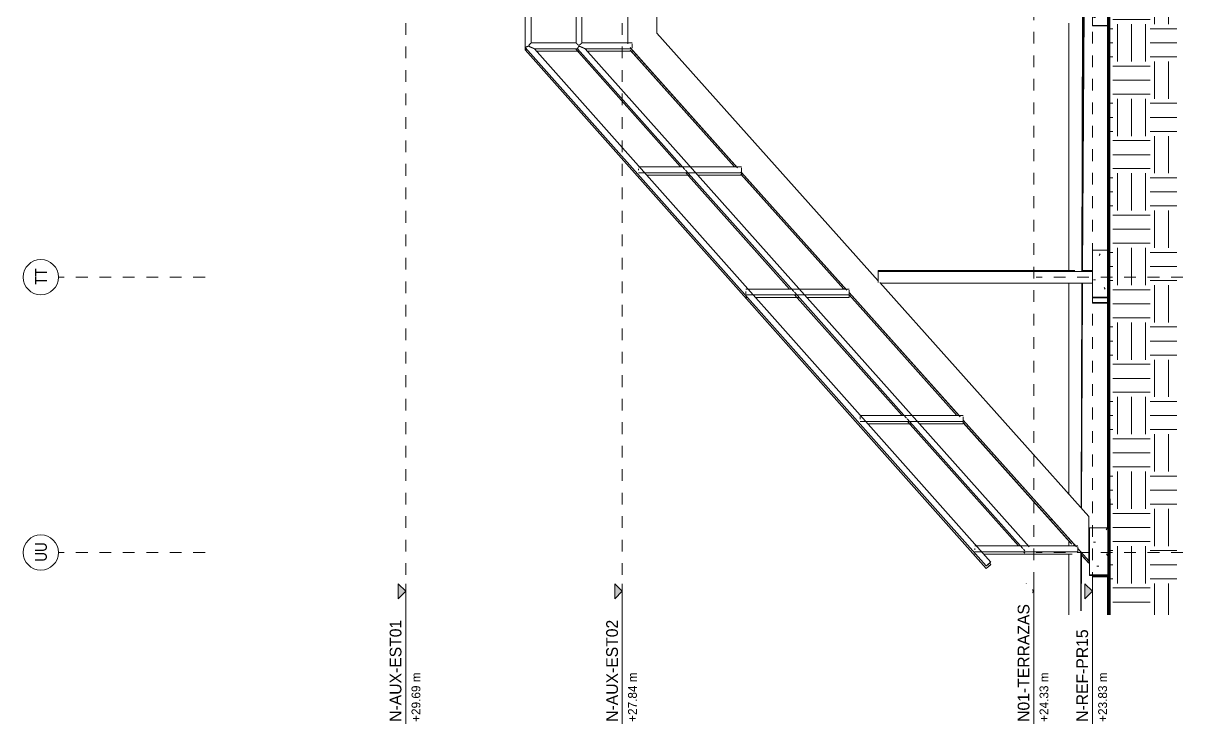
# Model space of a CAD drawing. Header units: metres. Extents: x 0.7 to 94.6, y -58.8 to 13.6.
# Drawn here: x 56.73 to 66.62, y -5.29 to 0.69 of the extents above; entities that cross this region are included whole.
import ezdxf

# ---------------------------------------------------------------- set-up
doc = ezdxf.new("R2010")
doc.units = ezdxf.units.M
doc.linetypes.add('Center 1_4_', pattern=[0.013494, 0.00635, -0.002381, 0.002381, -0.002381])
doc.linetypes.add('Grid Line', pattern=[0.022225, 0.0127, -0.003175, 0.003175, -0.003175])
for name, color, linetype, lineweight in [('A-FLOR-LEVL', 7, 'Continuous', 9), ('A-GENM', 7, 'Continuous', 18), ('C-TOPO', 7, 'Continuous', 18), ('C-TOPO-MINR', 7, 'Continuous', 18), ('S-COLS', 7, 'Continuous', 18), ('S-GRID', 7, 'Continuous', 9), ('S-GRID-IDEN', 7, 'Continuous', 9)]:
    doc.layers.add(name, color=color, linetype=linetype, lineweight=lineweight)
doc.styles.add('Century Gothic_1', font='GOTHIC.TTF', dxfattribs={"height": 0.1})
doc.styles.add('Century Gothic_2', font='GOTHIC.TTF', dxfattribs={"height": 0.075})
doc.styles.add('Saira Condensed', font='SairaCondensed-Regular.ttf', dxfattribs={"height": 0.1})
pattern_1 = [(0, (-44.789, 9.268), (0.4064, 0.10159), [0.01676, -0.28804, 0.01676, -0.28804, -1.626]), (0, (-44.789, 9.268), (0.4064, 0.10159), [-0.6096, 0.01676, -0.59284, 0.01676, -0.28804, -0.7112]), (0, (-44.789, 9.268), (0.4064, 0.10159), [-1.524, 0.01676, -0.18644, 0.01676, -0.49124]), (120.002, (-44.637, 9.319), (-0.2911887, 0.30112524), [0.01676, -0.28802, 0.01676, -1.914]), (120.002, (-44.637, 9.319), (-0.2911887, 0.30112524), [-0.32154, -0.28802, 0.01676, -0.5928, -1.016]), (120.002, (-44.637, 9.319), (-0.2911887, 0.30112524), [-1.219, 0.01676, -0.28802, 0.01676, -0.69439]), (120.002, (-44.637, 9.319), (-0.2911887, 0.30112524), [-1.541, -0.18642, 0.01676, -0.4912]), (239.998, (-44.586, 9.522), (-0.1152109, -0.4027227), [0.01676, -0.28802, 0.01676, -1.914]), (239.998, (-44.586, 9.522), (-0.1152109, -0.4027227), [-0.32154, -0.28802, 0.01676, -0.5928, -1.016]), (239.998, (-44.586, 9.522), (-0.1152109, -0.4027227), [-1.219, 0.01676, -0.28802, 0.01676, -0.69439]), (239.998, (-44.586, 9.522), (-0.1152109, -0.4027227), [-1.541, -0.18642, 0.01676, -0.4912])]
pattern_2 = [(0, (-44.789, 9.248), (0.4064, 0.10159), [0.01676, -0.28804, 0.01676, -0.28804, -1.626]), (0, (-44.789, 9.248), (0.4064, 0.10159), [-0.6096, 0.01676, -0.59284, 0.01676, -0.28804, -0.7112]), (0, (-44.789, 9.248), (0.4064, 0.10159), [-1.524, 0.01676, -0.18644, 0.01676, -0.49124]), (120.002, (-44.637, 9.299), (-0.2911887, 0.30112524), [0.01676, -0.28802, 0.01676, -1.914]), (120.002, (-44.637, 9.299), (-0.2911887, 0.30112524), [-0.32154, -0.28802, 0.01676, -0.5928, -1.016]), (120.002, (-44.637, 9.299), (-0.2911887, 0.30112524), [-1.219, 0.01676, -0.28802, 0.01676, -0.69439]), (120.002, (-44.637, 9.299), (-0.2911887, 0.30112524), [-1.541, -0.18642, 0.01676, -0.4912]), (239.998, (-44.586, 9.502), (-0.1152109, -0.4027227), [0.01676, -0.28802, 0.01676, -1.914]), (239.998, (-44.586, 9.502), (-0.1152109, -0.4027227), [-0.32154, -0.28802, 0.01676, -0.5928, -1.016]), (239.998, (-44.586, 9.502), (-0.1152109, -0.4027227), [-1.219, 0.01676, -0.28802, 0.01676, -0.69439]), (239.998, (-44.586, 9.502), (-0.1152109, -0.4027227), [-1.541, -0.18642, 0.01676, -0.4912])]

# ---------------------------------------------------------------- blocks, each defined once
blk = doc.blocks.new('YADRAN_LASQUEMAS_ARQ_MO_000_SITIO_rvt-4-Section 5')
at = {"layer": 'C-TOPO'}
h = blk.add_hatch(dxfattribs=at)
h.set_pattern_fill('FP_14', color=256, style=0, pattern_type=2)
h.set_pattern_definition([(0, (-44.789, 9.289), (0.3175, 0.3175), [0.3175, -0.3175]), (0, (-44.789, 9.408), (0.3175, 0.3175), [0.3175, -0.3175]), (0, (-44.789, 9.528), (0.3175, 0.3175), [0.3175, -0.3175]), (90, (-44.75, 9.567), (-0.3175, 0.3175), [0.3175, -0.3175]), (90, (-44.631, 9.567), (-0.3175, 0.3175), [0.3175, -0.3175]), (90, (-44.511, 9.567), (-0.3175, 0.3175), [0.3175, -0.3175])])
h.paths.add_polyline_path([(-43.171, -4.3527), (-42.6551, -4.3527), (-42.6551, 13.6244), (-43.2364, 13.6244), (-43.2364, 11.3773), (-43.2336, -4.3527)])
for p, q in [((-43.4661, -1.4283), (-43.4598, 0.7844)), ((-43.4546, 0.7844), (-43.4604, -1.4283)), ((-43.4598, -1.4283), (-43.445, 0.7844)), ((-43.2338, -2.8141), (-43.2344, 0.7686)), ((-43.2478, 0.6621), (-43.2473, -1.2474)), ((-43.2473, -1.2474), (-43.2478, 0.6621)), ((-43.4605, -1.4283), (-43.4592, -0.8109)), ((-43.4718, -3.4417), (-43.4664, -1.5292)), ((-43.4671, -3.447), (-43.4608, -1.5745)), ((-43.4606, -1.5292), (-43.4608, -1.5745)), ((-43.4608, -1.5745), (-43.4605, -1.5292)), ((-43.4608, -1.5745), (-43.4607, -1.5292)), ((-43.2472, -1.6527), (-43.247, -2.2485)), ((-43.247, -2.2485), (-43.2472, -1.6527)), ((-43.247, -2.2485), (-43.2469, -3.6124)), ((-43.247, -2.2485), (-43.2469, -3.6124)), ((-43.2338, -2.8141), (-43.2336, -3.9115)), ((-43.4744, -4.3527), (-43.4729, -3.8187)), ((-43.4701, -4.3527), (-43.4684, -3.8238)), ((-43.2336, -3.9115), (-43.2336, -4.3527)), ((-43.2469, -4.0177), (-43.2468, -4.3527)), ((-43.2469, -4.0177), (-43.2468, -4.3527))]:
    blk.add_line(p, q, dxfattribs=at)
at = {"layer": 'C-TOPO', "lineweight": 100}
for p, q in [((-43.2338, -2.8141), (-43.2344, 0.7686)), ((-43.2336, -3.9115), (-43.2338, -2.8141)), ((-43.2336, -4.3527), (-43.2336, -3.9115))]:
    blk.add_line(p, q, dxfattribs=at)
at = {"layer": 'C-TOPO-MINR'}
for p, q in [((-43.5749, -1.6529), (-43.5749, -1.5292)), ((-43.5749, -3.7666), (-43.5749, -3.7256)), ((-43.5749, -4.3527), (-43.5749, -3.8369))]:
    blk.add_line(p, q, dxfattribs=at)
at = {"layer": 'C-TOPO-MINR', "flags": 128}
for points in [[(-43.5749, -1.4195), (-43.5749, -0.6791), (-43.5749, 0.6855)], [(-43.5749, -3.3264), (-43.5749, -1.681), (-43.5749, -1.6529)]]:
    blk.add_lwpolyline(points, dxfattribs=at)
blk = doc.blocks.new('M_Concrete-Rectangular-Column - 300 x 300mm-V59-Section 5')
at = {"layer": 'S-COLS'}
h = blk.add_hatch(dxfattribs=at)
h.set_pattern_fill('FP_15', color=256, style=0, pattern_type=2)
h.set_pattern_definition(pattern_1)
h.paths.add_polyline_path([(-43.3749, 0.6661), (-43.2412, 0.6661), (-43.2413, 0.9661), (-43.3749, 0.9661), (-43.3749, 0.7034)])
h = blk.add_hatch(dxfattribs=at)
h.set_pattern_fill('FP_19', color=256, style=0, pattern_type=2)
h.set_pattern_definition([(0, (-44.789, 0.68775), (0.4064, 0.00135), [0.01676, -0.28804, 0.01676, -0.28804, -1.626]), (0, (-44.789, 0.68775), (0.4064, 0.00135), [-0.6096, 0.01676, -0.59284, 0.01676, -0.28804, -0.7112]), (0, (-44.789, 0.68775), (0.4064, 0.00135), [-1.524, 0.01676, -0.18644, 0.01676, -0.49124]), (178.681, (-44.637, 0.68842), (-0.291184992, 0.0040038073), [0.00838, -0.14406, 0.00838, -0.95707]), (178.681, (-44.637, 0.68842), (-0.291184992, 0.0040038073), [-0.16082, -0.14406, 0.00838, -0.2965, -0.50813]), (178.681, (-44.637, 0.68842), (-0.291184992, 0.0040038073), [-0.60976, 0.00838, -0.14406, 0.00838, -0.34731]), (178.681, (-44.637, 0.68842), (-0.291184992, 0.0040038073), [-0.77059, -0.09324, 0.00838, -0.24568]), (181.319, (-44.586, 0.69112), (-0.115207298, -0.005353359), [0.00838, -0.14406, 0.00838, -0.95707]), (181.319, (-44.586, 0.69112), (-0.115207298, -0.005353359), [-0.16082, -0.14406, 0.00838, -0.2965, -0.50813]), (181.319, (-44.586, 0.69112), (-0.115207298, -0.005353359), [-0.60976, 0.00838, -0.14406, 0.00838, -0.34731]), (181.319, (-44.586, 0.69112), (-0.115207298, -0.005353359), [-0.77059, -0.09324, 0.00838, -0.24568])])
h.paths.add_polyline_path([(-43.3749, 0.6621), (-43.2426, 0.6621), (-43.2412, 0.6661), (-43.3749, 0.6661)])
for p, q in [((-43.2413, 0.9661), (-43.3749, 0.9661)), ((-43.3749, 0.9661), (-43.3749, 0.6661)), ((-43.3749, 0.6661), (-43.2412, 0.6661)), ((-43.3749, 0.6661), (-43.3749, 0.6621)), ((-43.3749, 0.6621), (-43.2426, 0.6621))]:
    blk.add_line(p, q, dxfattribs=at)
blk = doc.blocks.new('M_Concrete-Rectangular-Column - 400 x 400 mm-2401275-Section 5')
at = {"layer": 'S-COLS'}
h = blk.add_hatch(dxfattribs=at)
h.set_pattern_fill('FP_15', color=256, style=0, pattern_type=2)
h.set_pattern_definition(pattern_1)
h.paths.add_polyline_path([(-43.2405, -1.6474), (-43.2406, -1.2474), (-43.3749, -1.2474), (-43.3749, -1.6474)])
h = blk.add_hatch(dxfattribs=at)
h.set_pattern_fill('FP_20', color=256, style=0, pattern_type=2)
h.set_pattern_definition([(0, (-44.789, -1.626), (0.4064, 0.00135), [0.01676, -0.28804, 0.01676, -0.28804, -1.626]), (0, (-44.789, -1.626), (0.4064, 0.00135), [-0.6096, 0.01676, -0.59284, 0.01676, -0.28804, -0.7112]), (0, (-44.789, -1.626), (0.4064, 0.00135), [-1.524, 0.01676, -0.18644, 0.01676, -0.49124]), (178.681, (-44.637, -1.625), (-0.291184992, 0.0040038073), [0.00838, -0.14406, 0.00838, -0.95707]), (178.681, (-44.637, -1.625), (-0.291184992, 0.0040038073), [-0.16082, -0.14406, 0.00838, -0.2965, -0.50813]), (178.681, (-44.637, -1.625), (-0.291184992, 0.0040038073), [-0.60976, 0.00838, -0.14406, 0.00838, -0.34731]), (178.681, (-44.637, -1.625), (-0.291184992, 0.0040038073), [-0.77059, -0.09324, 0.00838, -0.24568]), (181.319, (-44.586, -1.623), (-0.115207298, -0.005353359), [0.00838, -0.14406, 0.00838, -0.95707]), (181.319, (-44.586, -1.623), (-0.115207298, -0.005353359), [-0.16082, -0.14406, 0.00838, -0.2965, -0.50813]), (181.319, (-44.586, -1.623), (-0.115207298, -0.005353359), [-0.60976, 0.00838, -0.14406, 0.00838, -0.34731]), (181.319, (-44.586, -1.623), (-0.115207298, -0.005353359), [-0.77059, -0.09324, 0.00838, -0.24568])])
h.paths.add_polyline_path([(-43.2423, -1.6527), (-43.2405, -1.6474), (-43.3749, -1.6474), (-43.3749, -1.6527)])
for p, q in [((-43.2406, -1.2474), (-43.3749, -1.2474)), ((-43.3749, -1.2474), (-43.3749, -1.6474)), ((-43.3749, -1.6474), (-43.2405, -1.6474)), ((-43.3749, -1.6474), (-43.3749, -1.6527)), ((-43.3749, -1.6527), (-43.2423, -1.6527))]:
    blk.add_line(p, q, dxfattribs=at)
blk = doc.blocks.new('M_Concrete-Rectangular-Column - 400 x 400 mm-2404032-Section 5')
at = {"layer": 'S-COLS'}
h = blk.add_hatch(dxfattribs=at)
h.set_pattern_fill('FP_15', color=256, style=0, pattern_type=2)
h.set_pattern_definition(pattern_1)
h.paths.add_polyline_path([(-43.3988, -4.0124), (-43.24, -4.0124), (-43.24, -3.6124), (-43.3988, -3.6124), (-43.3988, -3.7909)])
h = blk.add_hatch(dxfattribs=at)
h.set_pattern_fill('FP_21', color=256, style=0, pattern_type=2)
h.set_pattern_definition([(0, (-44.789, -3.991), (0.4064, 0.00135), [0.01676, -0.28804, 0.01676, -0.28804, -1.626]), (0, (-44.789, -3.991), (0.4064, 0.00135), [-0.6096, 0.01676, -0.59284, 0.01676, -0.28804, -0.7112]), (0, (-44.789, -3.991), (0.4064, 0.00135), [-1.524, 0.01676, -0.18644, 0.01676, -0.49124]), (178.681, (-44.637, -3.991), (-0.291184992, 0.0040038073), [0.00838, -0.14406, 0.00838, -0.95707]), (178.681, (-44.637, -3.991), (-0.291184992, 0.0040038073), [-0.16082, -0.14406, 0.00838, -0.2965, -0.50813]), (178.681, (-44.637, -3.991), (-0.291184992, 0.0040038073), [-0.60976, 0.00838, -0.14406, 0.00838, -0.34731]), (178.681, (-44.637, -3.991), (-0.291184992, 0.0040038073), [-0.77059, -0.09324, 0.00838, -0.24568]), (181.319, (-44.586, -3.988), (-0.115207298, -0.005353359), [0.00838, -0.14406, 0.00838, -0.95707]), (181.319, (-44.586, -3.988), (-0.115207298, -0.005353359), [-0.16082, -0.14406, 0.00838, -0.2965, -0.50813]), (181.319, (-44.586, -3.988), (-0.115207298, -0.005353359), [-0.60976, 0.00838, -0.14406, 0.00838, -0.34731]), (181.319, (-44.586, -3.988), (-0.115207298, -0.005353359), [-0.77059, -0.09324, 0.00838, -0.24568])])
h.paths.add_polyline_path([(-43.3988, -4.0177), (-43.2419, -4.0177), (-43.24, -4.0124), (-43.3988, -4.0124)])
for p, q in [((-43.24, -3.6124), (-43.3988, -3.6124)), ((-43.3988, -3.6124), (-43.3988, -4.0124)), ((-43.3988, -4.0124), (-43.24, -4.0124)), ((-43.3988, -4.0124), (-43.3988, -4.0177)), ((-43.3988, -4.0177), (-43.2419, -4.0177))]:
    blk.add_line(p, q, dxfattribs=at)
blk = doc.blocks.new('M_Concrete-Rectangular-Column - 400 x 400 mm-V73-Section 5')
at = {"layer": 'S-COLS'}
h = blk.add_hatch(dxfattribs=at)
h.set_pattern_fill('FP_22', color=256, style=0, pattern_type=2)
h.set_pattern_definition(pattern_2)
h.paths.add_polyline_path([(-43.2471, -4.0242), (-43.2471, -4.0177), (-43.3749, -4.0177), (-43.3749, -4.0242)])
h = blk.add_hatch(dxfattribs=at)
h.set_pattern_fill('FP_23', color=256, style=0, pattern_type=2)
h.set_pattern_definition([(0, (-44.789, -3.983), (0.4064, 0.00135), [0.01676, -0.28804, 0.01676, -0.28804, -1.626]), (0, (-44.789, -3.983), (0.4064, 0.00135), [-0.6096, 0.01676, -0.59284, 0.01676, -0.28804, -0.7112]), (0, (-44.789, -3.983), (0.4064, 0.00135), [-1.524, 0.01676, -0.18644, 0.01676, -0.49124]), (178.681, (-44.637, -3.982), (-0.291184992, 0.0040038073), [0.00838, -0.14406, 0.00838, -0.95707]), (178.681, (-44.637, -3.982), (-0.291184992, 0.0040038073), [-0.16082, -0.14406, 0.00838, -0.2965, -0.50813]), (178.681, (-44.637, -3.982), (-0.291184992, 0.0040038073), [-0.60976, 0.00838, -0.14406, 0.00838, -0.34731]), (178.681, (-44.637, -3.982), (-0.291184992, 0.0040038073), [-0.77059, -0.09324, 0.00838, -0.24568]), (181.319, (-44.586, -3.98), (-0.115207298, -0.005353359), [0.00838, -0.14406, 0.00838, -0.95707]), (181.319, (-44.586, -3.98), (-0.115207298, -0.005353359), [-0.16082, -0.14406, 0.00838, -0.2965, -0.50813]), (181.319, (-44.586, -3.98), (-0.115207298, -0.005353359), [-0.60976, 0.00838, -0.14406, 0.00838, -0.34731]), (181.319, (-44.586, -3.98), (-0.115207298, -0.005353359), [-0.77059, -0.09324, 0.00838, -0.24568])])
h.paths.add_polyline_path([(-43.2491, -4.0296), (-43.2471, -4.0242), (-43.3749, -4.0242), (-43.3749, -4.0296)])
for p, q in [((-43.3749, -4.0177), (-43.3749, -4.0242)), ((-43.3749, -4.0242), (-43.2469, -4.0242)), ((-43.3749, -4.0242), (-43.3749, -4.0296)), ((-43.3749, -4.0296), (-43.2491, -4.0296))]:
    blk.add_line(p, q, dxfattribs=at)
blk = doc.blocks.new('M_Concrete-Rectangular-Column - 400 x 400 mm-V74-Section 5')
at = {"layer": 'S-COLS'}
h = blk.add_hatch(dxfattribs=at)
h.set_pattern_fill('FP_22', color=256, style=0, pattern_type=2)
h.set_pattern_definition(pattern_2)
h.paths.add_polyline_path([(-43.3749, -1.6941), (-43.2473, -1.6941), (-43.2473, -1.6527), (-43.3749, -1.6527)])
h = blk.add_hatch(dxfattribs=at)
h.set_pattern_fill('FP_24', color=256, style=0, pattern_type=2)
h.set_pattern_definition([(0, (-44.789, -1.653), (0.4064, 0.00135), [0.01676, -0.28804, 0.01676, -0.28804, -1.626]), (0, (-44.789, -1.653), (0.4064, 0.00135), [-0.6096, 0.01676, -0.59284, 0.01676, -0.28804, -0.7112]), (0, (-44.789, -1.653), (0.4064, 0.00135), [-1.524, 0.01676, -0.18644, 0.01676, -0.49124]), (178.681, (-44.637, -1.652), (-0.291184992, 0.0040038073), [0.00838, -0.14406, 0.00838, -0.95707]), (178.681, (-44.637, -1.652), (-0.291184992, 0.0040038073), [-0.16082, -0.14406, 0.00838, -0.2965, -0.50813]), (178.681, (-44.637, -1.652), (-0.291184992, 0.0040038073), [-0.60976, 0.00838, -0.14406, 0.00838, -0.34731]), (178.681, (-44.637, -1.652), (-0.291184992, 0.0040038073), [-0.77059, -0.09324, 0.00838, -0.24568]), (181.319, (-44.586, -1.65), (-0.115207298, -0.005353359), [0.00838, -0.14406, 0.00838, -0.95707]), (181.319, (-44.586, -1.65), (-0.115207298, -0.005353359), [-0.16082, -0.14406, 0.00838, -0.2965, -0.50813]), (181.319, (-44.586, -1.65), (-0.115207298, -0.005353359), [-0.60976, 0.00838, -0.14406, 0.00838, -0.34731]), (181.319, (-44.586, -1.65), (-0.115207298, -0.005353359), [-0.77059, -0.09324, 0.00838, -0.24568])])
h.paths.add_polyline_path([(-43.2493, -1.6994), (-43.2473, -1.6941), (-43.3749, -1.6941), (-43.3749, -1.6994)])
for p, q in [((-43.3749, -1.6527), (-43.3749, -1.6941)), ((-43.3749, -1.6941), (-43.2473, -1.6941)), ((-43.3749, -1.6941), (-43.3749, -1.6994)), ((-43.3749, -1.6994), (-43.2493, -1.6994))]:
    blk.add_line(p, q, dxfattribs=at)
blk = doc.blocks.new('FCA_N_Columna de acero - 100 x 100 mm-2401719-Section 5')
at = {"layer": 'S-COLS'}
for p, q in [((-43.3749, -1.4282), (-45.2004, -1.4282)), ((-45.2004, -1.4401), (-45.2004, -1.4282)), ((-45.2004, -1.4401), (-45.2004, -1.516)), ((-45.2004, -1.5231), (-45.2004, -1.516)), ((-45.1825, -1.5292), (-43.3749, -1.5292))]:
    blk.add_line(p, q, dxfattribs=at)
blk = doc.blocks.new('FCA_N_Columna de acero - 100 x 100 mm-V75-Section 5')
at = {"layer": 'S-COLS'}
for p, q in [((-43.5248, -1.4195), (-45.2004, -1.4195)), ((-45.2004, -1.4281), (-45.2004, -1.4195)), ((-43.3749, -1.4195), (-43.4597, -1.4195))]:
    blk.add_line(p, q, dxfattribs=at)
blk = doc.blocks.new('M-Escalera-01 - M-Escalera-01-2407295-Section 5')
at = {"layer": 'A-GENM'}
for p, q in [((-48.2084, 0.7964), (-48.2084, 0.48)), ((-48.1584, 0.5178), (-48.1584, 0.7964)), ((-47.7765, 0.7904), (-47.7765, 0.5178)), ((-47.7265, 0.5178), (-47.7265, 0.7904)), ((-47.0874, 0.7884), (-47.3348, 0.7884)), ((-47.3348, 0.7884), (-47.3348, 0.5088)), ((-47.0874, 0.6002), (-47.0874, 0.7884)), ((-45.2004, -1.5092), (-47.0874, 0.6002)), ((-48.1752, 0.5024), (-48.1752, 0.487)), ((-47.7765, 0.5178), (-48.1585, 0.5178)), ((-47.2971, 0.5178), (-47.7265, 0.5178)), ((-47.2971, 0.4772), (-47.2971, 0.5089)), ((-48.2084, 0.48), (-48.2084, 0.4595)), ((-48.2084, 0.48), (-44.2793, -3.9371)), ((-48.2084, 0.4595), (-44.2793, -3.9576)), ((-44.242, -3.9039), (-48.1307, 0.4678)), ((-48.1307, 0.4678), (-47.7644, 0.4678)), ((-48.1125, 0.4473), (-47.7461, 0.4473)), ((-47.7765, 0.4678), (-47.7765, 0.4609)), ((-47.7765, 0.4609), (-46.8853, -0.5384)), ((-47.7644, 0.4678), (-46.8478, -0.56)), ((-43.9143, -3.7742), (-47.6974, 0.4678)), ((-47.6974, 0.4678), (-47.2971, 0.4678)), ((-47.6791, 0.4473), (-47.2971, 0.4473)), ((-47.3152, 0.4773), (-46.3987, -0.5474)), ((-47.3152, 0.4568), (-46.425, -0.5384)), ((-46.4072, -0.5384), (-47.3072, 0.4678)), ((-46.4255, -0.5384), (-47.3072, 0.4473)), ((-47.1112, 0.2464), (-47.1112, 0.2486)), ((-47.1092, 0.2464), (-47.1112, 0.2464)), ((-46.3654, -0.5384), (-47.2436, -0.5384)), ((-47.2436, -0.5544), (-47.2436, -0.567)), ((-47.2436, -0.5884), (-46.3654, -0.5884)), ((-46.8423, -0.5661), (-45.92, -1.6003)), ((-46.8407, -0.5884), (-45.9575, -1.5787)), ((-46.3705, -0.5789), (-45.4681, -1.5877)), ((-46.3654, -0.579), (-46.3654, -0.5472)), ((-46.3654, -0.5884), (-46.3654, -0.5849)), ((-45.4766, -1.5787), (-46.3654, -0.5851)), ((-46.3654, -0.5995), (-46.3654, -0.5884)), ((-47.2436, -0.6088), (-47.2399, -0.6088)), ((-47.173, -0.6088), (-46.8042, -0.6088)), ((-46.7372, -0.6088), (-46.3654, -0.6088)), ((-46.3705, -0.5994), (-45.4944, -1.5787)), ((-46.3654, -0.6088), (-46.3654, -0.6053)), ((-45.4949, -1.5787), (-46.3654, -0.6055)), ((-45.4496, -1.5787), (-46.3278, -1.5787)), ((-43.4053, -3.516), (-45.1882, -1.5229)), ((-46.3278, -1.5993), (-46.3278, -1.6185)), ((-46.3278, -1.6287), (-45.4496, -1.6287)), ((-46.3278, -1.6343), (-46.3278, -1.6395)), ((-46.3278, -1.6492), (-46.3145, -1.6492)), ((-46.2476, -1.6492), (-45.8764, -1.6492)), ((-45.9145, -1.6064), (-44.9584, -2.6785)), ((-45.913, -1.6287), (-44.9959, -2.6569)), ((-45.8094, -1.6492), (-45.4496, -1.6492)), ((-45.4496, -1.6287), (-45.4496, -1.5875)), ((-45.4496, -1.6083), (-44.5036, -2.6659)), ((-44.5121, -2.657), (-45.4496, -1.6088)), ((-45.4496, -1.6492), (-45.4496, -1.6287)), ((-45.4496, -1.6288), (-44.5299, -2.657)), ((-44.5304, -2.657), (-45.4496, -1.6293)), ((-44.477, -2.6569), (-45.3551, -2.6569)), ((-45.3551, -2.664), (-45.3551, -2.6864)), ((-44.477, -2.7069), (-44.477, -2.6658)), ((-45.3551, -2.7069), (-44.477, -2.7069)), ((-45.2885, -2.7274), (-44.9148, -2.7274)), ((-44.9529, -2.6847), (-43.9689, -3.7881)), ((-44.9514, -2.7069), (-44.0064, -3.7665)), ((-44.8476, -2.7274), (-44.477, -2.7274)), ((-44.477, -2.6957), (-43.5111, -3.7755)), ((-43.5196, -3.7665), (-44.477, -2.6962)), ((-44.477, -2.7274), (-44.477, -2.707)), ((-44.477, -2.7162), (-43.55, -3.7524)), ((-43.5637, -3.7376), (-44.477, -2.7167)), ((-43.727, -3.545), (-43.727, -3.5346)), ((-43.7178, -3.545), (-43.727, -3.545)), ((-43.4053, -3.8937), (-43.4053, -3.516)), ((-43.5335, -3.7666), (-43.5335, -3.751)), ((-43.4992, -3.7665), (-44.3774, -3.7665)), ((-44.3774, -3.7871), (-44.3774, -3.7984)), ((-44.3774, -3.8165), (-43.4992, -3.8165)), ((-44.3774, -3.837), (-44.3684, -3.837)), ((-44.3015, -3.837), (-43.5485, -3.837)), ((-43.9634, -3.7943), (-43.9516, -3.8075)), ((-43.9618, -3.8165), (-43.9516, -3.8279)), ((-43.4992, -3.8165), (-43.4992, -3.7754)), ((-43.4992, -3.7887), (-43.4053, -3.8937)), ((-43.4053, -3.8943), (-43.4992, -3.7893)), ((-43.4684, -3.8436), (-43.4053, -3.9142)), ((-43.4053, -3.9147), (-43.4684, -3.8442)), ((-44.242, -3.9244), (-44.2521, -3.913)), ((-43.4053, -3.8943), (-43.4053, -3.8937)), ((-43.4053, -3.9142), (-43.4053, -3.8943)), ((-43.4053, -3.9147), (-43.4053, -3.9142))]:
    blk.add_line(p, q, dxfattribs=at)
for centre, major_axis, ratio, start_param, end_param in [((-48.1834, 0.7964), (0.025, 0), 0.013293, 0.575083, 2.56651), ((-47.7515, 0.7904), (0.025, 0), 0.013293, 1.570796, 2.617994), ((-47.7515, 0.7904), (0.025, 0), 0.013293, 0.523599, 1.570796), ((-44.2606, -3.9205), (0.0187, 0.0166), 0.009933, 6.27435, 9.415943), ((-44.2606, -3.9205), (0.0187, 0.0166), 0.009933, 3.141593, 4.703554), ((-44.2606, -3.941), (0.0187, 0.0166), 0.009933, 6.27435, 9.415943), ((-44.2606, -3.941), (0.0187, 0.0166), 0.009933, 3.141593, 6.27435), ((-44.2606, -3.9205), (0.0187, 0.0166), 0.009933, 4.965353, 6.27435)]:
    blk.add_ellipse(centre, major_axis=major_axis, ratio=ratio, start_param=start_param, end_param=end_param, dxfattribs=at)
for points, knots in [([(-48.1752, 0.5024), (-48.1744, 0.5031), (-48.1727, 0.5046), (-48.1707, 0.5064), (-48.1692, 0.5079), (-48.168, 0.5089), (-48.167, 0.51), (-48.1659, 0.5109), (-48.1649, 0.5119), (-48.1639, 0.5128), (-48.163, 0.5137), (-48.1622, 0.5145), (-48.1614, 0.5152), (-48.1607, 0.5159), (-48.16, 0.5165), (-48.1595, 0.517), (-48.1591, 0.5173), (-48.1586, 0.5177), (-48.1585, 0.5178), (-48.1585, 0.5178)], [0, 0, 0, 0, 0.1, 0.2, 0.25, 0.3, 0.35, 0.4, 0.45, 0.5, 0.55, 0.6, 0.65, 0.7, 0.75, 0.8, 0.85, 0.9, 1, 1, 1, 1]), ([(-47.7765, 0.5178), (-47.7764, 0.5178), (-47.7761, 0.5175), (-47.7752, 0.5167), (-47.7745, 0.5161), (-47.774, 0.5156), (-47.7734, 0.5151), (-47.7727, 0.5145), (-47.7721, 0.5138), (-47.7713, 0.5131), (-47.7706, 0.5124), (-47.7698, 0.5117), (-47.769, 0.5109), (-47.7681, 0.5101), (-47.7673, 0.5093), (-47.7664, 0.5085), (-47.7655, 0.5076), (-47.7646, 0.5068), (-47.7636, 0.5059), (-47.7627, 0.505), (-47.7618, 0.5043), (-47.7612, 0.5037), (-47.7607, 0.5032), (-47.7602, 0.5028), (-47.7595, 0.5022), (-47.7587, 0.5014), (-47.7578, 0.5007), (-47.7571, 0.5001), (-47.7565, 0.4997), (-47.7559, 0.4994), (-47.7551, 0.4989), (-47.7537, 0.4982), (-47.7524, 0.4978), (-47.7515, 0.4975)], [0, 0, 0, 0, 0.125, 0.1875, 0.21875, 0.25, 0.28125, 0.3125, 0.34375, 0.375, 0.40625, 0.4375, 0.46875, 0.5, 0.53125, 0.5625, 0.59375, 0.625, 0.65625, 0.6875, 0.71875, 0.734375, 0.75, 0.765625, 0.78125, 0.8125, 0.84375, 0.859375, 0.875, 0.890625, 0.90625, 0.9375, 1, 1, 1, 1]), ([(-47.7515, 0.4975), (-47.7506, 0.4978), (-47.7493, 0.4982), (-47.7478, 0.4989), (-47.747, 0.4994), (-47.7464, 0.4997), (-47.7459, 0.5001), (-47.7451, 0.5007), (-47.7443, 0.5014), (-47.7434, 0.5022), (-47.7428, 0.5028), (-47.7423, 0.5032), (-47.7417, 0.5037), (-47.7411, 0.5043), (-47.7403, 0.505), (-47.7393, 0.5059), (-47.7384, 0.5068), (-47.7375, 0.5076), (-47.7365, 0.5085), (-47.7357, 0.5093), (-47.7348, 0.5101), (-47.734, 0.5109), (-47.7331, 0.5117), (-47.7324, 0.5124), (-47.7316, 0.5131), (-47.7309, 0.5138), (-47.7302, 0.5145), (-47.7296, 0.5151), (-47.729, 0.5156), (-47.7284, 0.5161), (-47.7278, 0.5167), (-47.7269, 0.5175), (-47.7265, 0.5178), (-47.7265, 0.5178)], [0, 0, 0, 0, 0.0625, 0.09375, 0.109375, 0.125, 0.140625, 0.15625, 0.1875, 0.21875, 0.234375, 0.25, 0.265625, 0.28125, 0.3125, 0.34375, 0.375, 0.40625, 0.4375, 0.46875, 0.5, 0.53125, 0.5625, 0.59375, 0.625, 0.65625, 0.6875, 0.71875, 0.75, 0.78125, 0.8125, 0.875, 1, 1, 1, 1]), ([(-48.1752, 0.4929), (-48.1771, 0.4922), (-48.181, 0.4907), (-48.187, 0.4885), (-48.1928, 0.4862), (-48.1981, 0.4842), (-48.2025, 0.4824), (-48.207, 0.4807), (-48.2084, 0.48), (-48.2084, 0.48)], [0, 0, 0, 0, 0.125, 0.25, 0.375, 0.5, 0.625, 0.75, 1, 1, 1, 1]), ([(-48.1951, 0.4649), (-48.1954, 0.4648), (-48.1976, 0.4639), (-48.2013, 0.4624), (-48.2053, 0.4608), (-48.2079, 0.4598), (-48.2084, 0.4595), (-48.2084, 0.4595)], [0.6540379, 0.6540379, 0.6540379, 0.6540379, 0.6666667, 0.75, 0.8333333, 0.9166667, 1, 1, 1, 1]), ([(-48.1307, 0.4678), (-48.1309, 0.468), (-48.1313, 0.4683), (-48.1324, 0.4688), (-48.1336, 0.4693), (-48.1345, 0.4696), (-48.1351, 0.4698), (-48.1357, 0.4701), (-48.1365, 0.4704), (-48.1379, 0.471), (-48.1397, 0.4718), (-48.1416, 0.4727), (-48.143, 0.4734), (-48.1438, 0.4737), (-48.1444, 0.474), (-48.145, 0.4742), (-48.1458, 0.4746), (-48.1472, 0.4752), (-48.1493, 0.4761), (-48.1518, 0.4772), (-48.1543, 0.4783), (-48.1568, 0.4794), (-48.1594, 0.4806), (-48.162, 0.4817), (-48.1655, 0.4832), (-48.1699, 0.4849), (-48.1734, 0.4863), (-48.1752, 0.487)], [0, 0, 0, 0, 0.05, 0.1, 0.15, 0.175, 0.1875, 0.2, 0.225, 0.25, 0.3, 0.35, 0.375, 0.3875, 0.4, 0.4125, 0.425, 0.45, 0.5, 0.55, 0.6, 0.65, 0.7, 0.75, 0.8, 0.9, 1, 1, 1, 1]), ([(-47.7493, 0.4888), (-47.7497, 0.4887), (-47.7506, 0.4885), (-47.7517, 0.488), (-47.7526, 0.4876), (-47.7532, 0.4872), (-47.7535, 0.487), (-47.7538, 0.4868), (-47.754, 0.4866), (-47.7543, 0.4863), (-47.7547, 0.4858), (-47.7553, 0.4849), (-47.7558, 0.4841), (-47.7562, 0.4835), (-47.7564, 0.4831), (-47.7566, 0.4829), (-47.7567, 0.4826), (-47.7569, 0.4823), (-47.7573, 0.4817), (-47.7577, 0.4809), (-47.7582, 0.4799), (-47.7588, 0.4789), (-47.7593, 0.478), (-47.7599, 0.4768), (-47.7606, 0.4753), (-47.7614, 0.4737), (-47.7624, 0.4717), (-47.7637, 0.4689), (-47.7643, 0.4678), (-47.7644, 0.4678)], [0, 0, 0, 0, 0.03125, 0.0625, 0.09375, 0.109375, 0.117188, 0.125, 0.132812, 0.140625, 0.15625, 0.1875, 0.21875, 0.234375, 0.242188, 0.25, 0.257812, 0.265625, 0.28125, 0.3125, 0.34375, 0.375, 0.40625, 0.4375, 0.5, 0.5625, 0.625, 0.75, 1, 1, 1, 1]), ([(-47.6974, 0.4678), (-47.6976, 0.468), (-47.6982, 0.4683), (-47.6994, 0.4688), (-47.7002, 0.4691), (-47.7008, 0.4694), (-47.7015, 0.4696), (-47.7025, 0.4701), (-47.7039, 0.4707), (-47.7054, 0.4714), (-47.7065, 0.4719), (-47.7071, 0.4722), (-47.7075, 0.4724), (-47.708, 0.4726), (-47.7086, 0.4728), (-47.7097, 0.4733), (-47.7113, 0.474), (-47.7133, 0.4749), (-47.7152, 0.4758), (-47.7173, 0.4767), (-47.7193, 0.4776), (-47.7213, 0.4785), (-47.7234, 0.4794), (-47.7255, 0.4803), (-47.7276, 0.4812), (-47.7293, 0.4819), (-47.7307, 0.4825), (-47.7318, 0.483), (-47.7328, 0.4834), (-47.7342, 0.484), (-47.736, 0.4848), (-47.7382, 0.4857), (-47.7403, 0.4864), (-47.7425, 0.4871), (-47.7455, 0.488), (-47.7478, 0.4885), (-47.7493, 0.4888)], [0, 0, 0, 0, 0.071429, 0.107143, 0.125, 0.142857, 0.160714, 0.178571, 0.214286, 0.25, 0.267857, 0.276786, 0.285714, 0.294643, 0.303571, 0.321429, 0.357143, 0.392857, 0.428571, 0.464286, 0.5, 0.535714, 0.571429, 0.607143, 0.642857, 0.678571, 0.696429, 0.714286, 0.732143, 0.75, 0.785714, 0.821429, 0.857143, 0.892857, 0.928571, 1, 1, 1, 1])]:
    blk.add_open_spline(points, degree=3, knots=knots, dxfattribs=at)
for points in [[(-48.1787, 0.4909), (-48.1777, 0.4913), (-48.1767, 0.4917), (-48.1758, 0.4921)], [(-47.7644, 0.4678), (-47.7644, 0.4678), (-47.7644, 0.4678), (-47.7644, 0.4678)]]:
    blk.add_open_spline(points, degree=3, dxfattribs=at)
blk = doc.blocks.new('Level - Con_Triangulo-1145488-Section 5')
at = {"layer": 'A-FLOR-LEVL', "true_color": 0xe2e2e2}
blk.add_hatch(color=254, dxfattribs=at).paths.add_polyline_path([(-43.4393, -4.2172), (-43.3749, -4.1529), (-43.4393, -4.0886)])
at = {"layer": 'A-FLOR-LEVL', "color": 253, "true_color": 0xaaaaaa}
for p, q in [((-43.4393, -4.2172), (-43.4393, -4.0886)), ((-43.4393, -4.0886), (-43.3749, -4.1529)), ((-43.3749, -4.0886), (-43.3749, -5.2808)), ((-43.3749, -4.1529), (-43.4393, -4.2172))]:
    blk.add_line(p, q, dxfattribs=at)
blk = doc.blocks.new('Grid - 3mm-1144979-Section 5')
at = {"layer": 'S-GRID-IDEN', "color": 253, "true_color": 0xaaaaaa}
blk.add_circle((-52.3381, 12.8434), 0.15, dxfattribs=at)

msp = doc.modelspace()

# ---------------------------------------------------------------- linework, layer by layer
at = {"layer": 'A-FLOR-LEVL', "color": 253, "linetype": 'Center 1_4_', "true_color": 0xaaaaaa}
for p, q in [((59.9926, 13.4866), (59.9926, -4.0886)), ((61.838, 13.4866), (61.838, -4.0886)), ((65.845, -4.0886), (65.845, 13.4866))]:
    msp.add_line(p, q, dxfattribs=at)
at = {"layer": 'S-GRID', "color": 254, "linetype": 'Grid Line', "true_color": 0xd4d4d4}
for p, q in [((58.2818, -1.4773), (57.0318, -1.4773)), ((66.6152, -1.4773), (65.3652, -1.4773)), ((58.2818, -3.8227), (57.0318, -3.8227)), ((66.6152, -3.8227), (65.3652, -3.8227))]:
    msp.add_line(p, q, dxfattribs=at)

# ---------------------------------------------------------------- block references
at = {"lineweight": 5}
msp.add_blockref('YADRAN_LASQUEMAS_ARQ_MO_000_SITIO_rvt-4-Section 5', (109.2199, 0), dxfattribs=at)
at = {"layer": 'A-FLOR-LEVL', "color": 253, "true_color": 0xaaaaaa}
for p in [(103.3675, 0), (105.2129, 0), (108.7201, 0), (109.2199, 0)]:
    msp.add_blockref('Level - Con_Triangulo-1145488-Section 5', p, dxfattribs=at)
at = {"layer": 'A-GENM'}
msp.add_blockref('M-Escalera-01 - M-Escalera-01-2407295-Section 5', (109.2199, 0), dxfattribs=at)
at = {"layer": 'S-COLS'}
for name in ['M_Concrete-Rectangular-Column - 300 x 300mm-V59-Section 5', 'M_Concrete-Rectangular-Column - 400 x 400 mm-2401275-Section 5', 'FCA_N_Columna de acero - 100 x 100 mm-V75-Section 5', 'FCA_N_Columna de acero - 100 x 100 mm-2401719-Section 5', 'M_Concrete-Rectangular-Column - 400 x 400 mm-V74-Section 5', 'M_Concrete-Rectangular-Column - 400 x 400 mm-2404032-Section 5', 'M_Concrete-Rectangular-Column - 400 x 400 mm-V73-Section 5']:
    msp.add_blockref(name, (109.2199, 0), dxfattribs=at)
at = {"layer": 'S-GRID-IDEN', "color": 253, "true_color": 0xaaaaaa}
for p in [(109.2199, -14.3207), (109.2199, -16.6661)]:
    msp.add_blockref('Grid - 3mm-1144979-Section 5', p, dxfattribs=at)

# ---------------------------------------------------------------- texts
at = {"layer": 'S-GRID-IDEN', "color": 253, "true_color": 0xaaaaaa, "char_height": 0.1, "attachment_point": 1, "rotation": 90, "style": 'Saira Condensed'}
for s, insert, width in [('TT', (56.8334, -1.5417), 0.152321), ('UU', (56.8334, -3.9003), 0.184388)]:
    msp.add_mtext(s, dxfattribs=dict(at, insert=insert, width=width))

# ---------------------------------------------------------------- next in the draw order: texts
at = {"layer": 'A-FLOR-LEVL', "color": 9, "true_color": 0xb7b7b7, "char_height": 0.1, "attachment_point": 1, "rotation": 90, "style": 'Century Gothic_1', "bg_fill": 3, "box_fill_scale": 1.25, "bg_fill_color": 256, "bg_fill_true_color": 13158600, "bg_fill_transparency": 0}
for s, insert, width in [('N01-TERRAZAS', (65.2078, -5.2649), 1.150422), ('N-AUX-EST01', (59.8553, -5.2649), 1.014135), ('N-AUX-EST02', (61.7007, -5.2649), 1.014135), ('N-REF-PR15', (65.7076, -5.2649), 0.917932)]:
    msp.add_mtext(s, dxfattribs=dict(at, insert=insert, width=width))

# ---------------------------------------------------------------- next in the draw order: linework, layer by layer
at = {"layer": 'A-FLOR-LEVL', "color": 253, "linetype": 'Center 1_4_', "true_color": 0xaaaaaa}
msp.add_line((65.3452, -4.0886), (65.3452, 13.4866), dxfattribs=at)

# ---------------------------------------------------------------- next in the draw order: texts
at = {"layer": 'A-FLOR-LEVL', "color": 9, "true_color": 0xb7b7b7, "char_height": 0.075, "width": 0.561181, "attachment_point": 1, "rotation": 90, "style": 'Century Gothic_2', "bg_fill": 3, "box_fill_scale": 1.25, "bg_fill_color": 256, "bg_fill_true_color": 13158600, "bg_fill_transparency": 0}
for s, insert in [('+29.69 m', (60.0418, -5.2649)), ('+27.84 m', (61.8872, -5.2649)), ('+24.33 m', (65.3944, -5.2649)), ('+23.83 m', (65.8942, -5.2649))]:
    msp.add_mtext(s, dxfattribs=dict(at, insert=insert))

doc.saveas('drawing.dxf')
